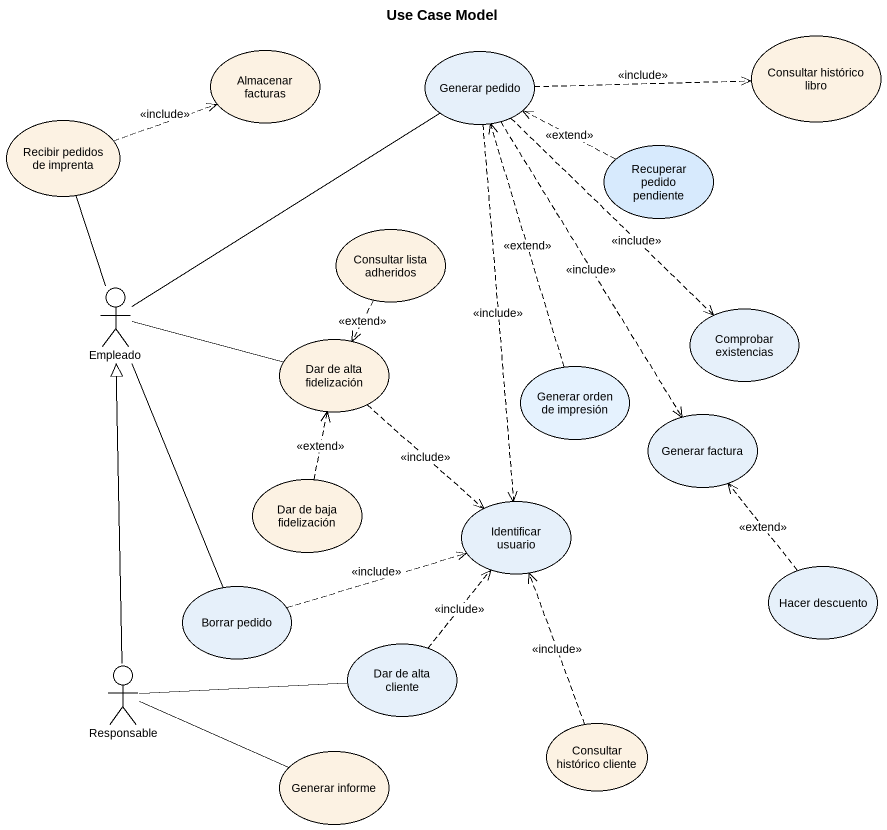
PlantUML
@startuml
title Use Case Model
usecase "Almacenar facturas" as Almacenar_facturas #FCF2E3
usecase "Generar pedido" as Generar_pedido
usecase "Consultar histórico libro" as Consultar_histórico_libro #FCF2E3
usecase "Recibir pedidos de imprenta" as Recibir_pedidos_de_imprenta #FCF2E3
usecase "Recuperar pedido pendiente" as Recuperar_pedido_pendiente #D7EAFD
usecase "Consultar lista adheridos" as Consultar_lista_adheridos #FCF2E3
actor Empleado
usecase "Comprobar existencias" as Comprobar_existencias
usecase "Dar de alta fidelización" as Dar_de_alta_fidelización #FCF2E3
usecase "Generar orden de impresión" as Generar_orden_de_impresión #E5F2FE
usecase "Generar factura" as Generar_factura
usecase "Dar de baja fidelización" as Dar_de_baja_fidelización #FCF2E3
usecase "Identificar usuario" as Identificar_usuario
usecase "Borrar pedido" as Borrar_pedido
usecase "Hacer descuento" as Hacer_descuento
actor Responsable
usecase "Dar de alta cliente" as Dar_de_alta_cliente
usecase "Consultar histórico cliente" as Consultar_histórico_cliente #FCF2E3
usecase "Generar informe" as Generar_informe #FCF2E3
Generar_pedido .right.> Consultar_histórico_libro : <<include>>
Generar_pedido ..> Comprobar_existencias : <<include>>
Generar_pedido ..> Generar_factura : <<include>>
Generar_pedido ..> Identificar_usuario : <<include>>
Recibir_pedidos_de_imprenta .right.> Almacenar_facturas : <<include>>
Recibir_pedidos_de_imprenta -- Empleado
Recuperar_pedido_pendiente .left.> Generar_pedido : <<extend>>
Consultar_lista_adheridos ..> Dar_de_alta_fidelización : <<extend>>
Empleado -up- Generar_pedido
Empleado -right- Dar_de_alta_fidelización
Empleado -- Borrar_pedido
Dar_de_alta_fidelización ..> Identificar_usuario : <<include>>
Generar_orden_de_impresión .up.> Generar_pedido : <<extend>>
Dar_de_baja_fidelización .up.> Dar_de_alta_fidelización : <<extend>>
Borrar_pedido .right.> Identificar_usuario : <<include>>
Hacer_descuento .up.> Generar_factura : <<extend>>
Responsable -up-|> Empleado
Responsable -right- Dar_de_alta_cliente
Dar_de_alta_cliente .up.> Identificar_usuario : <<include>>
Consultar_histórico_cliente .up.> Identificar_usuario : <<include>>
Generar_informe -left- Responsable
@enduml
